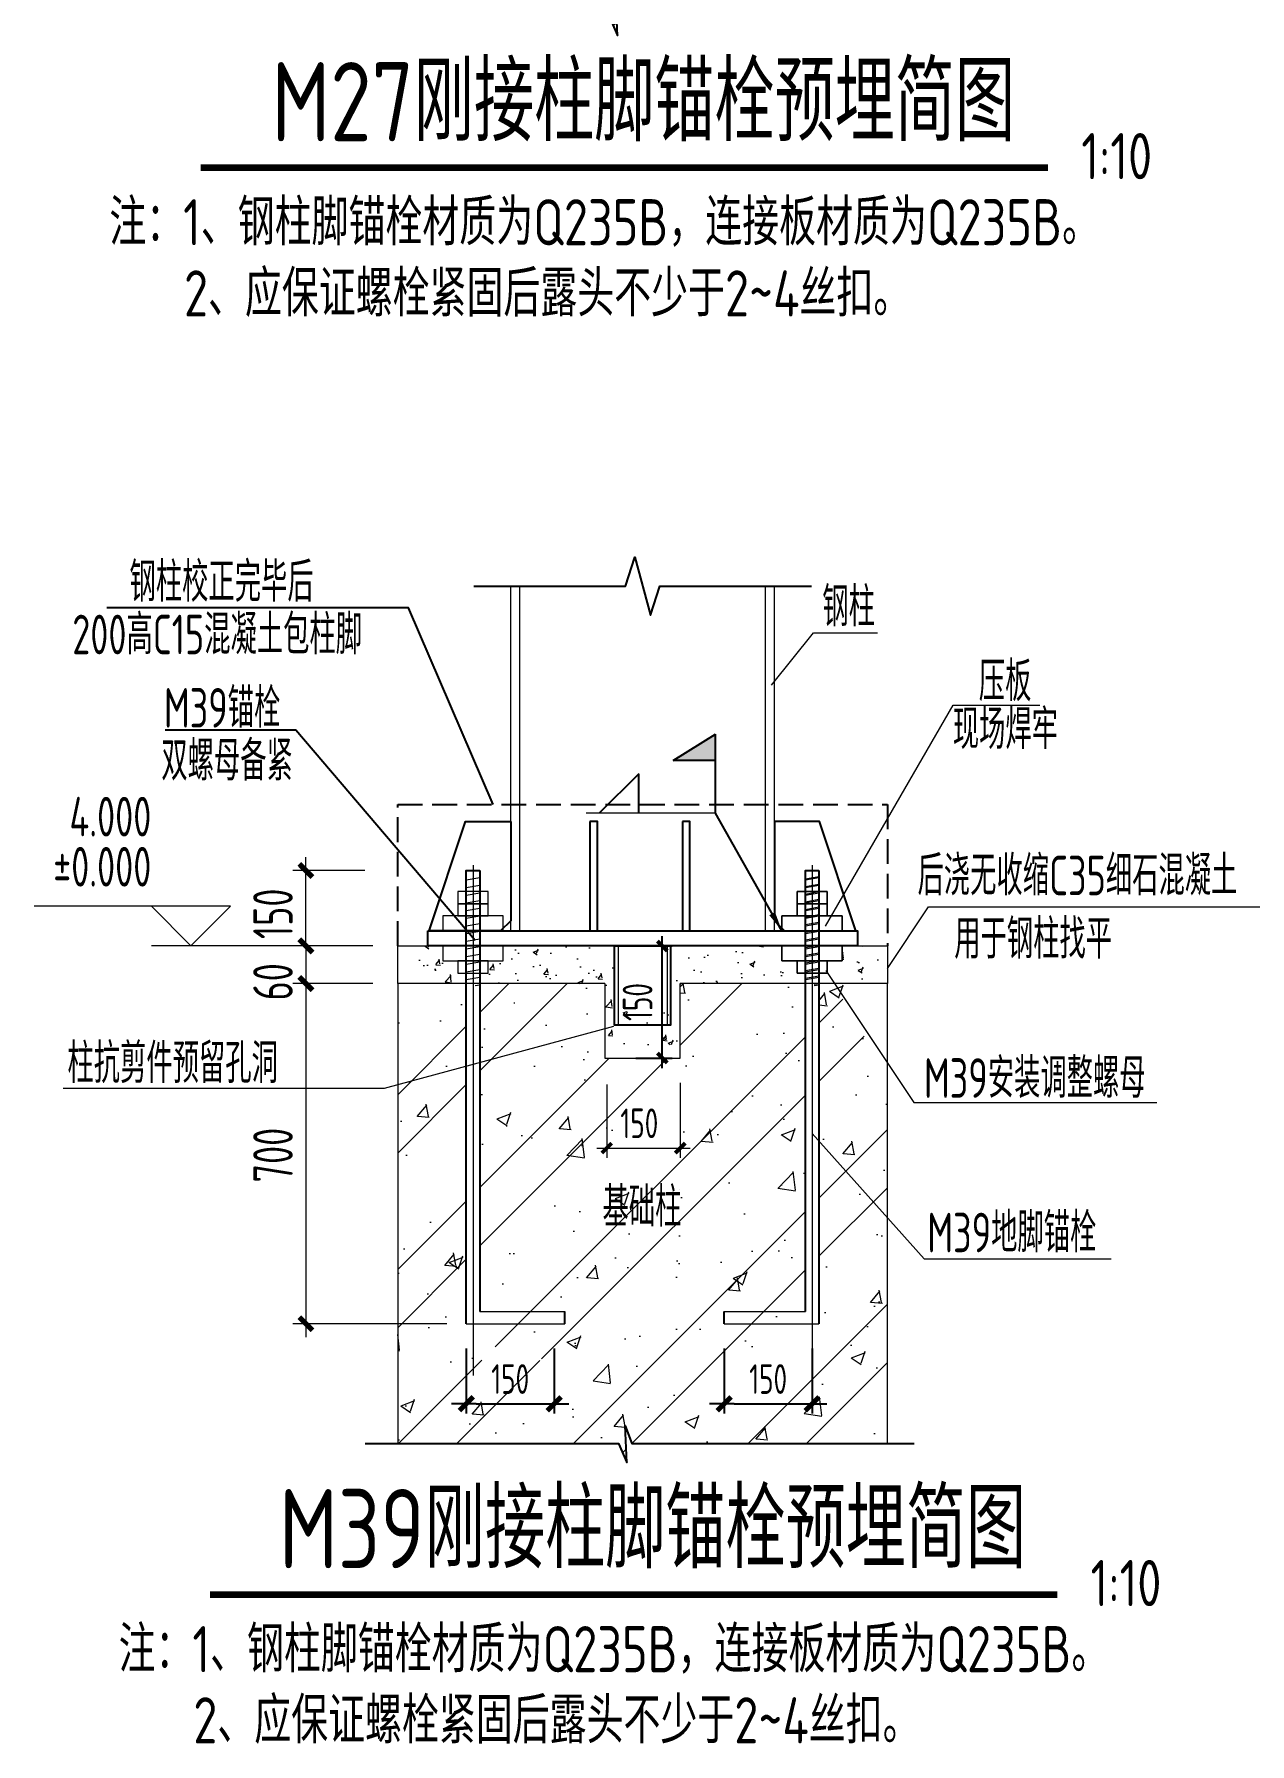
# Model space of a CAD drawing. Extents: x 69728788 to 150676229, y 15322671 to 43663798.
# Drawn here: x 75245076 to 75261464, y 20586641 to 20609683 of the extents above; entities that cross this region are included whole.
import ezdxf
from ezdxf.enums import TextEntityAlignment as Align

# ---------------------------------------------------------------- set-up
doc = ezdxf.new("R2010")
doc.units = 0
doc.header["$LTSCALE"] = 1000
doc.header["$MEASUREMENT"] = 0
doc.linetypes.add('DASH', pattern=[0.35, 0.25, -0.1])
doc.linetypes.add('HIDDEN', pattern=[0.375, 0.25, -0.125])
doc.layers.get('0').update_dxf_attribs({"linetype": 'CONTINUOUS'})
doc.layers.get('DEFPOINTS').update_dxf_attribs({"linetype": 'CONTINUOUS'})
for name, color, linetype in [('A-1', 1, 'CONTINUOUS'), ('AXIS', 3, 'CONTINUOUS'), ('BOLT', 2, 'CONTINUOUS'), ('COLU', 7, 'CONTINUOUS'), ('DIM', 3, 'CONTINUOUS'), ('NUM', 7, 'CONTINUOUS'), ('OTHER', 7, 'CONTINUOUS'), ('TEXT', 7, 'CONTINUOUS'), ('THIN', 7, 'CONTINUOUS'), ('WALL', 4, 'CONTINUOUS'), ('WELD', 7, 'CONTINUOUS'), ('引线', 254, 'CONTINUOUS'), ('虚线', 5, 'HIDDEN'), ('钢板', 4, 'CONTINUOUS'), ('钢柱', 3, 'CONTINUOUS')]:
    doc.layers.add(name, color=color, linetype=linetype)
for name, color, linetype, lineweight in [('加强板', 3, 'CONTINUOUS', 20), ('填满-深', 8, 'CONTINUOUS', 5), ('砼柱', 7, 'CONTINUOUS', 20)]:
    doc.layers.add(name, color=color, linetype=linetype, lineweight=lineweight)
doc.styles.add('TSSD_Dimension', font='Tssdeng.shx', dxfattribs={"width": 0.7, "bigfont": 'hztxt.shx'})
doc.styles.add('TSSD_Label', font='tssdeng.shx', dxfattribs={"width": 0.6, "bigfont": 'hztxt.shx'})
doc.styles.add('TSSD_NORM', font='Tssdeng.shx', dxfattribs={"width": 0.65, "bigfont": 'hztxt.shx'})
doc.styles.add('TSSD_Rein', font='atssdeng.shx', dxfattribs={"width": 0.7, "bigfont": 'atssdchn.shx'})
doc.dimstyles.new('TSSD_100_100', dxfattribs={"dimtxt": 300, "dimasz": 100, "dimexe": 100, "dimexo": 250, "dimgap": 100, "dimtad": 1, "dimdec": 0, "dimzin": 0, "dimdsep": 46, "dimtxsty": 'TSSD_Dimension', "dimblk": '_tsdbk', "dimcen": 0, "dimclrt": 7, "dimadec": 0, "dimazin": 0, "dimtfac": 1, "dimtdec": 0, "dimtix": 1, "dimtmove": 2, "dimatfit": 3, "dimldrblk": '_tsdbk', "dimfxl": 250, "dimtolj": 1, "dimtzin": 0, "dimarcsym": 0})
doc.dimstyles.new('TSSD_20_100', dxfattribs={"dimtxt": 300, "dimasz": 100, "dimexe": 100, "dimexo": 250, "dimgap": 100, "dimtad": 1, "dimdec": 0, "dimlfac": 0.2, "dimzin": 0, "dimdsep": 46, "dimtxsty": 'TSSD_Dimension', "dimblk": 'ARCHTICK', "dimcen": 0, "dimdle": 100, "dimclrt": 7, "dimadec": 0, "dimazin": 0, "dimtfac": 1, "dimtdec": 0, "dimtix": 1, "dimtmove": 2, "dimatfit": 3, "dimfxl": 1, "dimtolj": 1, "dimtzin": 0, "dimarcsym": 0})
doc.dimstyles.new('TSSD_LEADER_STYLE_200.0', dxfattribs={"dimtxt": 0.18, "dimasz": 200, "dimexe": 0.18, "dimexo": 0.0625, "dimgap": 0.09, "dimtad": 0, "dimtih": 1, "dimtoh": 1, "dimdec": 4, "dimzin": 0, "dimdsep": 46, "dimtxsty": 'Standard', "dimcen": 0.09, "dimadec": 0, "dimazin": 0, "dimtfac": 1, "dimtdec": 4, "dimtofl": 0, "dimtmove": 0, "dimatfit": 3, "dimfxl": 1, "dimtolj": 1, "dimtzin": 0, "dimarcsym": 0})
pattern_1 = [(10, (73335779.815, 21642303.33), (-13.230337, 75.032972), [])]

# ---------------------------------------------------------------- blocks, each defined once
blk = doc.blocks.new('_ArchTick')
at = {"color": 0, "linetype": 'ByBlock', "const_width": 0.4}
blk.add_lwpolyline([(-0.5, -0.5), (0.5, 0.5)], dxfattribs=at)
blk = doc.blocks.new('*D187')
at = {"layer": 'DEFPOINTS', "color": 0}
for p in [(73047591, 21841773), (73048115, 21841773), (73047596, 21840639)]:
    blk.add_point(p, dxfattribs=at)
at = {"layer": 'DIM', "color": 0, "lineweight": -2}
for p, q in [((73048115, 21840539), (73048115, 21841873)), ((73047841, 21841773), (73048215, 21841773)), ((73047846, 21840639), (73048215, 21840639))]:
    blk.add_line(p, q, dxfattribs=at)
at = {"layer": 'DIM', "color": 0, "lineweight": -2, "xscale": 100, "yscale": 100, "zscale": 100}
for p, rotation in [((73048115, 21841773), 90), ((73048115, 21840639), 270)]:
    blk.add_blockref('_ArchTick', p, dxfattribs=dict(at, rotation=rotation))
at = {"layer": 'DIM', "color": 7, "lineweight": 5, "insert": (73047865, 21841206), "char_height": 300, "attachment_point": 5, "rotation": 90, "style": 'TSSD_Dimension'}
blk.add_mtext('\\A1;150', dxfattribs=at)
blk = doc.blocks.new('_WELD001')
at = {"linetype": 'ByBlock'}
h = blk.add_hatch(color=0, dxfattribs=at)
h.paths.add_polyline_path([(0.8, 1), (0, 1.5), (0, 1)])
edge = h.paths.add_edge_path()
edge.add_line((0, 0), (0, 1.5))
at = {"color": 0, "linetype": 'ByBlock'}
for p, q in [((0, 0), (0, 1.5)), ((0.8, 1), (0, 1.5)), ((0, 1), (0.8, 1))]:
    blk.add_line(p, q, dxfattribs=at)
blk = doc.blocks.new('_WELD004')
at = {"color": 0, "linetype": 'ByBlock'}
for p, q in [((0, 1), (1, 0)), ((0, 0), (0, 1))]:
    blk.add_line(p, q, dxfattribs=at)
blk = doc.blocks.new('_tsdbk')
blk.add_line((-1, 0), (1.5, 0))
at = {"const_width": 0.5}
blk.add_lwpolyline([(-0.7, -0.7), (0.7, 0.7)], dxfattribs=at)
blk = doc.blocks.new('*D188')
at = {"layer": 'DEFPOINTS', "color": 0}
for p in [(73048741, 21837953), (73049630, 21837953), (73049630, 21837145)]:
    blk.add_point(p, dxfattribs=at)
at = {"layer": 'DIM', "color": 0, "lineweight": -2}
for p, q in [((73048741, 21837703), (73048741, 21837045)), ((73049630, 21837703), (73049630, 21837045)), ((73048841, 21837145), (73049530, 21837145))]:
    blk.add_line(p, q, dxfattribs=at)
at = {"layer": 'DIM', "color": 0, "lineweight": -2, "xscale": 100, "yscale": 100, "zscale": 100, "rotation": 180}
blk.add_blockref('_tsdbk', (73048741, 21837145), dxfattribs=at)
at = {"layer": 'DIM', "color": 0, "lineweight": -2, "xscale": 100, "yscale": 100, "zscale": 100}
blk.add_blockref('_tsdbk', (73049630, 21837145), dxfattribs=at)
at = {"layer": 'DIM', "color": 7, "insert": (73049185, 21837395), "char_height": 300, "attachment_point": 5, "style": 'TSSD_Dimension'}
blk.add_mtext('\\A1;150', dxfattribs=at)
blk = doc.blocks.new('*D189')
at = {"layer": 'DEFPOINTS', "color": 0}
for p in [(73046133, 21837953), (73047021, 21837953), (73047021, 21837145)]:
    blk.add_point(p, dxfattribs=at)
at = {"layer": 'DIM', "color": 0, "lineweight": -2}
for p, q in [((73046133, 21837703), (73046133, 21837045)), ((73047021, 21837703), (73047021, 21837045)), ((73046233, 21837145), (73046921, 21837145))]:
    blk.add_line(p, q, dxfattribs=at)
at = {"layer": 'DIM', "color": 0, "lineweight": -2, "xscale": 100, "yscale": 100, "zscale": 100, "rotation": 180}
blk.add_blockref('_tsdbk', (73046133, 21837145), dxfattribs=at)
at = {"layer": 'DIM', "color": 0, "lineweight": -2, "xscale": 100, "yscale": 100, "zscale": 100}
blk.add_blockref('_tsdbk', (73047021, 21837145), dxfattribs=at)
at = {"layer": 'DIM', "color": 7, "insert": (73046577, 21837395), "char_height": 300, "attachment_point": 5, "style": 'TSSD_Dimension'}
blk.add_mtext('\\A1;150', dxfattribs=at)
blk = doc.blocks.new('125689')
at = {"layer": '填满-深'}
h = blk.add_hatch(dxfattribs=at)
h.set_pattern_fill('ANSI32', color=256, scale=3333.333333, style=0)
h.set_pattern_definition([(45, (72847837.3, 21825193.8), (-883.8835, 883.8835), []), (45, (72848426.5, 21825193.8), (-883.8835, 883.8835), [])])
h.paths.add_polyline_path([(73049467.1, 21855816), (73048202.4, 21855816), (73048202.4, 21855063.1), (73047821.4, 21855063.1), (73047821.4, 21851166.6), (73050297.6, 21851166.6), (73050297.6, 21854885.3), (73049752.5, 21855816), (73049604.3, 21855816), (73049604.3, 21852196.9, -0.4142136), (73049413.8, 21852006.4), (73048842.4, 21852006.4), (73048842.4, 21852143.6), (73049429, 21852143.6, 0.4142136), (73049467.1, 21852181.7)])
h.paths.add_polyline_path([(73046175.7, 21852181.7, 0.4142136), (73046213.8, 21852143.6), (73046800.4, 21852143.6), (73046800.4, 21852006.4), (73046229, 21852006.4, -0.4142136), (73046038.5, 21852196.9), (73046038.5, 21855816), (73045345.2, 21855816), (73045345.2, 21851166.6), (73047577.7, 21851166.6), (73047662.9, 21850974.7), (73047645.8, 21851344.7), (73047712.8, 21851166.6), (73047821.4, 21851166.6), (73047821.4, 21855063.1), (73047440.4, 21855063.1), (73047440.4, 21855816), (73046175.7, 21855816)])
h.paths.add_polyline_path([(73047441.6, 21853660.5), (73048153.6, 21853660.5), (73048153.6, 21854052.9), (73047441.6, 21854052.9)], flags=9)
h = blk.add_hatch(dxfattribs=at)
h.set_pattern_fill('AR-CONC', color=256, scale=200, style=0)
h.set_pattern_definition([(50, (72847837.3, 21825193.8), (1434.5204, -125.504), [150, -1650]), (355, (72847837.3, 21825193.8), (-277.503, 1504.384), [120, -1320]), (100.4514, (72847956.8, 21825183.4), (1157.019, 1378.879), [127.48, -1402.284]), (46.1842, (72847837.3, 21825593.8), (2134.482, -331.038), [225, -2475]), (96.6356, (72848015.1, 21825566.3), (1869.325, 1948.236), [191.22, -2103.426]), (351.1842, (72847837.3, 21825593.8), (1869.324, 1948.237), [180, -1980]), (21, (72848037.3, 21825493.8), (1193.814, -805.238), [150, -1650]), (326, (72848037.3, 21825493.8), (486.631, 1450.3), [120, -1320]), (71.4514, (72848136.7, 21825426.7), (1680.445, 645.061), [127.48, -1402.284]), (37.5, (72847837.25, 21825193.84), (24.3197, 665.7877), [0, -1304, 0, -1340, 0, -1325]), (7.5, (72847837.25, 21825193.84), (526.139, 788.8234), [0, -764, 0, -1274, 0, -505]), (327.5, (72847391.25, 21825193.84), (1067.6449, -45.1097), [0, -500, 0, -1560, 0, -2070]), (317.5, (72847191.3, 21825193.8), (1166.3723, 200.21), [0, -650, 0, -1036, 0, -1470])])
h.paths.add_polyline_path([(73047821.4, 21851166.6), (73050297.6, 21851166.6), (73050297.6, 21854885.3), (73049752.5, 21855816), (73049604.3, 21855816), (73049604.3, 21852196.9, -0.4142136), (73049413.8, 21852006.4), (73048842.4, 21852006.4), (73048842.4, 21852143.6), (73049429, 21852143.6, 0.4142136), (73049467.1, 21852181.7), (73049467.1, 21855816), (73048202.4, 21855816), (73048202.4, 21855006.4), (73047821.4, 21855006.4)])
h.paths.add_polyline_path([(73046175.7, 21852181.7, 0.4142136), (73046213.8, 21852143.6), (73046800.4, 21852143.6), (73046800.4, 21852006.4), (73046229, 21852006.4, -0.4142136), (73046038.5, 21852196.9), (73046038.5, 21854916.5), (73045345.2, 21854754.3), (73045345.2, 21851166.6), (73047577.7, 21851166.6), (73047662.9, 21850974.7), (73047645.8, 21851344.7), (73047712.8, 21851166.6), (73047821.4, 21851166.6), (73047821.4, 21855006.4), (73047440.4, 21855006.4), (73047440.4, 21855244.5), (73046175.7, 21854948.6)])
h.paths.add_polyline_path([(73046107.1, 21854932.6), (73046175.7, 21854948.6), (73046175.7, 21855816), (73046107.1, 21855816)])
h.paths.add_polyline_path([(73046038.5, 21854916.5), (73046038.5, 21855816), (73045345.2, 21855816), (73045345.2, 21854754.3)])
h.paths.add_polyline_path([(73050297.6, 21854885.3), (73050297.6, 21855587), (73050037.1, 21855816), (73049752.5, 21855816)], flags=16)
h.paths.add_polyline_path([(73046175.7, 21855816), (73046175.7, 21854948.6), (73047440.4, 21855244.5), (73047440.4, 21855816)])
h.paths.add_polyline_path([(73047437.5, 21853647), (73048227, 21853647), (73048227, 21854095.4), (73047437.5, 21854095.4)], flags=9)
h = blk.add_hatch(dxfattribs=at)
h.set_pattern_fill('_USER', color=256, scale=76.190476, angle=10, style=0, pattern_type=0)
h.set_pattern_definition(pattern_1)
h.paths.add_polyline_path([(73046132.5, 21842515.8), (73046269.7, 21842515.8), (73046269.7, 21841372.9), (73046132.5, 21841372.9)])
h = blk.add_hatch(dxfattribs=at)
h.set_pattern_fill('_USER', color=256, scale=76.190476, angle=10, style=0, pattern_type=0)
h.set_pattern_definition(pattern_1)
h.paths.add_polyline_path([(73046132.5, 21842515.8), (73046269.7, 21842515.8), (73046269.7, 21841372.9), (73046132.5, 21841372.9)])
h = blk.add_hatch(dxfattribs=at)
h.set_pattern_fill('_USER', color=256, scale=76.190476, angle=10, style=0, pattern_type=0)
h.set_pattern_definition([(10, (73339208.39, 21642315.295), (-13.230337, 75.032972), [])])
h.paths.add_polyline_path([(73049561.1, 21842527.7), (73049698.2, 21842527.7), (73049698.2, 21841384.9), (73049561.1, 21841384.9)])
h = blk.add_hatch(dxfattribs=at)
h.set_pattern_fill('_USER', color=256, scale=76.190476, angle=10, style=0, pattern_type=0)
h.set_pattern_definition([(10, (73339208.39, 21642303.33), (-13.230337, 75.032972), [])])
h.paths.add_polyline_path([(73049561.1, 21842515.8), (73049698.2, 21842515.8), (73049698.2, 21841372.9), (73049561.1, 21841372.9)])
h = blk.add_hatch(dxfattribs=at)
h.set_pattern_fill('AR-CONC', color=256, scale=76.190476, style=0)
h.set_pattern_definition([(50, (72847931.23, 21810770.16), (546.4839, -47.81115), [57.1429, -628.5714]), (355, (72847931.2, 21810770.16), (-105.7153, 573.0988), [45.7143, -502.8571]), (100.4514, (72847976.77, 21810766.17), (440.769, 525.2873), [48.564, -534.2035]), (46.1842, (72847931.2, 21810922.54), (813.136, -126.1097), [85.7143, -942.857]), (96.6356, (72847999, 21810912), (712.124, 742.185), [72.846, -801.305]), (351.1842, (72847931.2, 21810922.5), (712.1234, 742.1856), [68.5714, -754.2857]), (21, (72848007.4, 21810884.44), (454.7863, -306.75725), [57.1429, -628.5714]), (326, (72848007.4, 21810884.44), (185.3831, 552.4953), [45.7143, -502.8571]), (71.4514, (72848045.3, 21810858.9), (640.1696, 245.7375), [48.564, -534.2035]), (37.5, (72847931.23, 21810770.16), (9.26465, 253.63341), [0, -496.7619, 0, -510.4762, 0, -504.7619]), (7.5, (72847931.23, 21810770.16), (200.43393, 300.50416), [0, -291.0476, 0, -485.33333, 0, -192.38095]), (327.5, (72847761.32, 21810770.16), (406.72186, -17.18466), [0, -190.4762, 0, -594.2857, 0, -788.57143]), (317.5, (72847685.13, 21810770.16), (444.3323, 76.27046), [0, -247.61905, 0, -394.6667, 0, -560])])
h.paths.add_polyline_path([(73046132.5, 21841498.9), (73046048.7, 21841498.9), (73046048.7, 21841620.8), (73045896.3, 21841620.8), (73045896.3, 21841773.2), (73045439.2, 21841773.2), (73045439.2, 21841392.3), (73046132.5, 21841392.3)])
h.paths.add_polyline_path([(73047631.9, 21841773.2), (73046505.8, 21841773.2), (73046505.8, 21841620.8), (73046353.5, 21841620.8), (73046353.5, 21841498.9), (73046269.7, 21841498.9), (73046269.7, 21841392.3), (73047534.4, 21841392.3), (73047534.4, 21840776.1), (73047915.4, 21840776.1), (73047915.4, 21841110.2), (73047631.9, 21841110.2)])
h.paths.add_polyline_path([(73049324.9, 21841773.2), (73048198.8, 21841773.2), (73048198.8, 21841110.2), (73047915.4, 21841110.2), (73047915.4, 21840776.1), (73048296.3, 21840776.1), (73048296.3, 21841392.3), (73049561.1, 21841392.3), (73049561.1, 21841498.9), (73049477.3, 21841498.9), (73049477.3, 21841620.8), (73049324.9, 21841620.8)])
h.paths.add_polyline_path([(73050391.6, 21841773.2), (73049934.4, 21841773.2), (73049934.4, 21841620.8), (73049870.9, 21841620.8), (73050131, 21841392.3), (73050391.6, 21841392.3)])
h.paths.add_polyline_path([(73048401.2, 21841271.1), (73048401.2, 21841612.3), (73048651.2, 21841612.3), (73048651.2, 21841271.1)], flags=25)
h = blk.add_hatch(dxfattribs=at)
h.set_pattern_fill('ANSI32', color=256, scale=3333.333333, style=0)
h.set_pattern_definition([(45, (72847931.2, 21810770.2), (-883.8835, 883.8835), []), (45, (72848520.5, 21810770.2), (-883.8835, 883.8835), [])])
h.paths.add_polyline_path([(73049561.1, 21841392.3), (73048296.3, 21841392.3), (73048296.3, 21840639.4), (73047915.4, 21840639.4), (73047915.4, 21836742.9), (73050391.6, 21836742.9), (73050391.6, 21840461.6), (73049846.4, 21841392.3), (73049698.2, 21841392.3), (73049698.2, 21837773.2, -0.4142136), (73049507.8, 21837582.7), (73048936.3, 21837582.7), (73048936.3, 21837719.9), (73049523, 21837719.9, 0.4142136), (73049561.1, 21837758)])
h.paths.add_polyline_path([(73046269.7, 21837758, 0.4142136), (73046307.8, 21837719.9), (73046894.4, 21837719.9), (73046894.4, 21837582.7), (73046323, 21837582.7, -0.4142136), (73046132.5, 21837773.2), (73046132.5, 21841392.3), (73045439.2, 21841392.3), (73045439.2, 21836742.9), (73047671.7, 21836742.9), (73047756.9, 21836551), (73047739.8, 21836921), (73047806.7, 21836742.9), (73047915.4, 21836742.9), (73047915.4, 21840639.4), (73047534.4, 21840639.4), (73047534.4, 21841392.3), (73046269.7, 21841392.3)])
h.paths.add_polyline_path([(73047535.6, 21839236.8), (73048247.6, 21839236.8), (73048247.6, 21839629.2), (73047535.6, 21839629.2)], flags=9)
h = blk.add_hatch(dxfattribs=at)
h.set_pattern_fill('AR-CONC', color=256, scale=200, style=0)
h.set_pattern_definition([(50, (72847931.2, 21810770.2), (1434.5204, -125.504), [150, -1650]), (355, (72847931.2, 21810770.2), (-277.503, 1504.384), [120, -1320]), (100.4514, (72848050.8, 21810759.7), (1157.019, 1378.879), [127.48, -1402.284]), (46.1842, (72847931.2, 21811170.2), (2134.482, -331.038), [225, -2475]), (96.6356, (72848109, 21811142.6), (1869.325, 1948.236), [191.22, -2103.426]), (351.1842, (72847931.2, 21811170.2), (1869.324, 1948.237), [180, -1980]), (21, (72848131.2, 21811070.2), (1193.814, -805.238), [150, -1650]), (326, (72848131.2, 21811070.2), (486.631, 1450.3), [120, -1320]), (71.4514, (72848230.7, 21811003), (1680.445, 645.061), [127.48, -1402.284]), (37.5, (72847931.2, 21810770.16), (24.3197, 665.7877), [0, -1304, 0, -1340, 0, -1325]), (7.5, (72847931.2, 21810770.16), (526.139, 788.8234), [0, -764, 0, -1274, 0, -505]), (327.5, (72847485.2, 21810770.16), (1067.6449, -45.1097), [0, -500, 0, -1560, 0, -2070]), (317.5, (72847285.2, 21810770.2), (1166.3723, 200.21), [0, -650, 0, -1036, 0, -1470])])
h.paths.add_polyline_path([(73047915.4, 21836742.9), (73050391.6, 21836742.9), (73050391.6, 21840461.6), (73049846.4, 21841392.3), (73049698.2, 21841392.3), (73049698.2, 21837773.2, -0.4142136), (73049507.8, 21837582.7), (73048936.3, 21837582.7), (73048936.3, 21837719.9), (73049523, 21837719.9, 0.4142136), (73049561.1, 21837758), (73049561.1, 21841392.3), (73048296.3, 21841392.3), (73048296.3, 21840582.7), (73047915.4, 21840582.7)])
h.paths.add_polyline_path([(73046269.7, 21837758, 0.4142136), (73046307.8, 21837719.9), (73046894.4, 21837719.9), (73046894.4, 21837582.7), (73046323, 21837582.7, -0.4142136), (73046132.5, 21837773.2), (73046132.5, 21840492.8), (73045439.2, 21840330.6), (73045439.2, 21836742.9), (73047671.7, 21836742.9), (73047756.9, 21836551), (73047739.8, 21836921), (73047806.7, 21836742.9), (73047915.4, 21836742.9), (73047915.4, 21840582.7), (73047534.4, 21840582.7), (73047534.4, 21840820.8), (73046269.7, 21840524.9)])
h.paths.add_polyline_path([(73046201.1, 21840508.9), (73046269.7, 21840524.9), (73046269.7, 21841392.3), (73046201.1, 21841392.3)])
h.paths.add_polyline_path([(73046132.5, 21840492.8), (73046132.5, 21841392.3), (73045439.2, 21841392.3), (73045439.2, 21840330.6)])
h.paths.add_polyline_path([(73050391.6, 21840461.6), (73050391.6, 21841163.4), (73050131, 21841392.3), (73049846.4, 21841392.3)], flags=16)
h.paths.add_polyline_path([(73046269.7, 21841392.3), (73046269.7, 21840524.9), (73047534.4, 21840820.8), (73047534.4, 21841392.3)])
h.paths.add_polyline_path([(73047531.5, 21839223.3), (73048321, 21839223.3), (73048321, 21839671.8), (73047531.5, 21839671.8)], flags=9)
blk.add_circle((73049934.4, 21841925.6, 64), 1)
at = {"layer": 'A-1', "lineweight": 5}
blk.add_line((73049350.3, 21841925.6, 64), (73049248.7, 21842027.2, 64), dxfattribs=at)
at = {"layer": 'AXIS', "linetype": 'ByBlock', "lineweight": 5}
for p, q in [((73046201.1, 21842588.9, 64), (73046201.1, 21837431.8, 64)), ((73049629.7, 21842588.9, 64), (73049629.7, 21837431.8, 64))]:
    blk.add_line(p, q, dxfattribs=at)
at = {"layer": 'BOLT', "color": 0, "elevation": 64}
for points in [[(73046132.5, 21837953.1), (73046132.5, 21842535.1), (73046269.7, 21842535.1)], [(73046269.7, 21842535.1), (73046269.7, 21838076.6)], [(73049561.1, 21838076.6), (73049561.1, 21842535.1), (73049698.2, 21842535.1)], [(73049698.2, 21842535.1), (73049698.2, 21837953.1)], [(73047128.8, 21837953.1), (73047128.8, 21838076.6)], [(73048741.2, 21837953.1), (73048741.2, 21838076.6)]]:
    blk.add_lwpolyline(points, dxfattribs=at)
at = {"layer": 'COLU', "lineweight": 5}
for p, q in [((73046269.7, 21838076.6, 64), (73047128.8, 21838076.6, 64)), ((73048741.2, 21838076.6, 64), (73049561.1, 21838076.6, 64)), ((73046132.5, 21837953.1, 64), (73047128.8, 21837953.1, 64)), ((73048741.2, 21837953.1, 64), (73049698.2, 21837953.1, 64))]:
    blk.add_line(p, q, dxfattribs=at)
at = {"layer": 'DIM', "lineweight": 5}
for p, q in [((73045105.8, 21842535.1, 64), (73044378.2, 21842535.1, 64)), ((73044511.5, 21842535.1, 64), (73044511.5, 21842668.5, 64)), ((73044511.5, 21841773.2, 64), (73044511.5, 21842535.1, 64)), ((73044511.5, 21841773.2, 64), (73044511.5, 21841873.2, 64)), ((73045105.8, 21841773.2, 64), (73044378.2, 21841773.2, 64)), ((73045189.2, 21841773.2, 64), (73044411.5, 21841773.2, 64)), ((73044511.5, 21841773.2, 64), (73044511.5, 21841639.9, 64)), ((73044511.5, 21841773.2, 64), (73044511.5, 21841392.3, 64)), ((73044511.5, 21841525.6, 64), (73044511.5, 21837819.8, 64)), ((73045105.8, 21841392.3, 64), (73044378.2, 21841392.3, 64)), ((73045189.2, 21841392.3, 64), (73044411.5, 21841392.3, 64)), ((73044511.5, 21841392.3, 64), (73044511.5, 21841292.3, 64)), ((73045936.3, 21837953.1, 64), (73044378.2, 21837953.1, 64))]:
    blk.add_line(p, q, dxfattribs=at)
at = {"layer": 'DIM', "lineweight": 9}
for p, q in [((73047553.6, 21840373.4), (73047553.6, 21839629.8)), ((73048296.3, 21840389.4), (73048296.3, 21839629.8)), ((73047453.6, 21839729.8), (73048396.3, 21839729.8))]:
    blk.add_line(p, q, dxfattribs=at)
at = {"layer": 'NUM', "const_width": 66.7, "elevation": 64}
for points in [[(73052014.7, 21849640.1), (73043448.5, 21849640.1)], [(73052108.6, 21835216.4), (73043542.4, 21835216.4)]]:
    blk.add_lwpolyline(points, dxfattribs=at)
at = {"layer": 'TEXT', "lineweight": 9, "elevation": 64}
for points in [[(73049218, 21844408.1), (73049644.6, 21844936.8), (73050289, 21844936.8)], [(73049766, 21841973.6), (73051055.3, 21844207.6), (73051932.1, 21844207.6)], [(73050391.6, 21841543.3), (73050805.8, 21842167.3), (73054274.4, 21842167.3)], [(73049769.4, 21841523.8), (73050658.9, 21840189.5), (73053113.9, 21840189.5)], [(73047620.7, 21840957.5), (73045302.3, 21840331.2), (73042058.2, 21840331.2)], [(73049629.7, 21839876), (73050761.7, 21838610), (73052653.8, 21838610)]]:
    blk.add_lwpolyline(points, dxfattribs=at)
at = {"layer": 'THIN', "lineweight": 5}
for p, q in [((73042948.6, 21842173.2, 64), (73041764, 21842173.2, 64)), ((73043348.6, 21841773.2, 64), (73042948.6, 21842173.2, 64)), ((73043748.6, 21842173.2, 64), (73042948.6, 21842173.2, 64)), ((73043348.6, 21841773.2, 64), (73043748.6, 21842173.2, 64)), ((73044511.5, 21841773.2, 64), (73042948.6, 21841773.2, 64)), ((73043348.6, 21841773.2, 64), (73043348.6, 21841773.2, 64))]:
    blk.add_line(p, q, dxfattribs=at)
at = {"layer": 'THIN'}
blk.add_lwpolyline([(73046208.7, 21845410.1), (73047742, 21845410.1), (73047835.4, 21845703.4), (73047995.4, 21845116.7), (73048088.7, 21845410.1), (73049622, 21845410.1)], dxfattribs=at)
at = {"layer": 'WELD', "lineweight": 5}
blk.add_line((73048651.8, 21843114, 64), (73047343.9, 21843114, 64), dxfattribs=at)
at = {"layer": '加强板', "elevation": 64}
for points in [[(73046353.5, 21842321.8), (73046048.7, 21842321.8), (73046048.7, 21842199.9), (73046353.5, 21842199.9)], [(73046353.5, 21842321.8), (73046048.7, 21842321.8), (73046048.7, 21842199.9), (73046353.5, 21842199.9)], [(73046353.5, 21842199.9), (73046048.7, 21842199.9), (73046048.7, 21842078), (73046353.5, 21842078)], [(73046353.5, 21842199.9), (73046048.7, 21842199.9), (73046048.7, 21842078), (73046353.5, 21842078)], [(73049477.3, 21842321.8), (73049782, 21842321.8), (73049782, 21842199.9), (73049477.3, 21842199.9)], [(73049782, 21842321.8), (73049477.3, 21842321.8), (73049477.3, 21842199.9), (73049782, 21842199.9)], [(73049477.3, 21842199.9), (73049782, 21842199.9), (73049782, 21842078), (73049477.3, 21842078)], [(73049782, 21842199.9), (73049477.3, 21842199.9), (73049477.3, 21842078), (73049782, 21842078)], [(73046505.8, 21842078), (73045896.3, 21842078), (73045896.3, 21841925.6), (73046505.8, 21841925.6)], [(73046505.8, 21842078), (73045896.3, 21842078), (73045896.3, 21841925.6), (73046505.8, 21841925.6)], [(73049324.9, 21842078), (73049934.4, 21842078), (73049934.4, 21841925.6), (73049324.9, 21841925.6)], [(73049934.4, 21842078), (73049324.9, 21842078), (73049324.9, 21841925.6), (73049934.4, 21841925.6)], [(73046505.8, 21841773.2), (73045896.3, 21841773.2), (73045896.3, 21841620.8), (73046505.8, 21841620.8)], [(73046505.8, 21841773.2), (73045896.3, 21841773.2), (73045896.3, 21841620.8), (73046505.8, 21841620.8)], [(73049324.9, 21841773.2), (73049934.4, 21841773.2), (73049934.4, 21841620.8), (73049324.9, 21841620.8)], [(73049934.4, 21841773.2), (73049324.9, 21841773.2), (73049324.9, 21841620.8), (73049934.4, 21841620.8)], [(73046353.5, 21841620.8), (73046048.7, 21841620.8), (73046048.7, 21841498.9), (73046353.5, 21841498.9)], [(73046353.5, 21841620.8), (73046048.7, 21841620.8), (73046048.7, 21841498.9), (73046353.5, 21841498.9)], [(73049477.3, 21841620.8), (73049782, 21841620.8), (73049782, 21841498.9), (73049477.3, 21841498.9)], [(73049782, 21841620.8), (73049477.3, 21841620.8), (73049477.3, 21841498.9), (73049782, 21841498.9)]]:
    blk.add_lwpolyline(points, close=True, dxfattribs=at)
at = {"layer": '引线', "elevation": 64}
for points in [[(73045017.3, 21851166.6), (73047577.7, 21851166.6), (73047662.9, 21850974.7), (73047645.8, 21851344.7), (73047712.8, 21851166.6), (73050566.4, 21851166.6)], [(73046406, 21843201.8), (73045548.9, 21845191.6), (73042497.9, 21845191.6)], [(73046222.7, 21841829.4), (73044408.4, 21843954.5), (73043089.9, 21843954.5)], [(73045111.3, 21836742.9), (73047671.7, 21836742.9), (73047756.9, 21836551), (73047739.8, 21836921), (73047806.7, 21836742.9), (73050660.4, 21836742.9)]]:
    blk.add_lwpolyline(points, dxfattribs=at)
at = {"layer": '砼柱', "lineweight": 5}
for p, q in [((73045439.2, 21841392.3, 64), (73045439.2, 21836742.9, 64)), ((73047534.4, 21841392.3, 64), (73045439.2, 21841392.3, 64)), ((73050391.6, 21841392.3, 64), (73048296.3, 21841392.3, 64)), ((73050391.6, 21836742.9, 64), (73050391.6, 21841392.3, 64))]:
    blk.add_line(p, q, dxfattribs=at)
at = {"layer": '砼柱', "elevation": 64}
for points in [[(73047534.4, 21841392.3), (73045439.2, 21841392.3), (73045439.2, 21841773.2), (73050391.6, 21841773.2), (73050391.6, 21841392.3), (73048296.3, 21841392.3)], [(73047534.4, 21841392.3), (73047534.4, 21840639.4), (73048296.3, 21840639.4), (73048296.3, 21841392.3)]]:
    blk.add_lwpolyline(points, dxfattribs=at)
at = {"layer": '虚线', "linetype": 'DASH', "elevation": 64}
blk.add_lwpolyline([(73045439.2, 21841773.2), (73045439.2, 21843201.8), (73050391.6, 21843201.8), (73050391.6, 21841773.2)], dxfattribs=at)
at = {"layer": '钢板', "elevation": 64}
for points in [[(73046582, 21843032.1), (73046582, 21842027.2), (73046480.4, 21841925.6), (73045759.2, 21841925.6), (73046124.9, 21843032.1), (73046582, 21843032.1)], [(73049248.7, 21843032.1), (73049248.7, 21842027.2), (73049350.3, 21841925.6), (73050071.6, 21841925.6), (73049705.8, 21843032.1), (73049248.7, 21843032.1)]]:
    blk.add_lwpolyline(points, dxfattribs=at)
at = {"layer": '钢柱', "lineweight": 5}
for p, q in [((73046582, 21841925.6, 64), (73046582, 21845410.1, 64)), ((73046673.5, 21841925.6, 64), (73046673.5, 21845410.1, 64)), ((73049157.3, 21841925.6, 64), (73049157.3, 21845410.1, 64)), ((73049248.7, 21841925.6, 64), (73049248.7, 21845410.1, 64)), ((73047667.4, 21841773.2, 64), (73047667.4, 21840973.5, 64)), ((73048163.4, 21841773.2, 64), (73048163.4, 21840973.5, 64))]:
    blk.add_line(p, q, dxfattribs=at)
at = {"layer": '钢柱', "elevation": 64}
for points in [[(73047381.7, 21843032.1), (73047381.7, 21841925.6), (73047457.9, 21841925.6), (73047457.9, 21843032.1)], [(73048317.6, 21843032.1), (73048317.6, 21841925.6), (73048393.8, 21841925.6), (73048393.8, 21843032.1)], [(73045743.9, 21841925.6), (73050086.8, 21841925.6), (73050086.8, 21841773.2), (73045743.9, 21841773.2)], [(73047631.9, 21841773.2), (73048198.8, 21841773.2), (73048198.8, 21840973.5), (73047631.9, 21840973.5)]]:
    blk.add_lwpolyline(points, close=True, dxfattribs=at)
at = {"layer": 'DIM', "lineweight": 5}
for p, xscale, yscale, zscale, rotation in [((73044511.5, 21842535.1, 64), 133.3333333320916, 133.3333333320916, 133.3333333333333, 270), ((73044511.5, 21841773.2, 64), 133.3333333320916, 133.3333333320916, 133.3333333333333, 90), ((73044511.5, 21841773.2, 64), 100, 100, 100, 270), ((73044511.5, 21841392.3, 64), 133.3333333320916, 133.3333333320916, 133.3333333333333, 90), ((73044511.5, 21841392.3, 64), 100, 100, 100, 90), ((73044511.5, 21837953.1, 64), 133.3333333320916, 133.3333333320916, 133.3333333333333, 270)]:
    blk.add_blockref('_ArchTick', p, dxfattribs=dict(at, xscale=xscale, yscale=yscale, zscale=zscale, rotation=rotation))
at = {"layer": 'DIM', "lineweight": 9, "xscale": 100, "yscale": 100, "zscale": 100, "rotation": 180}
blk.add_blockref('_ArchTick', (73047553.6, 21839729.8), dxfattribs=at)
at = {"layer": 'DIM', "lineweight": 9, "xscale": 100, "yscale": 100, "zscale": 100}
blk.add_blockref('_ArchTick', (73048296.3, 21839729.8), dxfattribs=at)
at = {"layer": 'WELD'}
for name, p, xscale, yscale, zscale in [('_WELD001', (73048651.8, 21843114, 64), -533.3333333283663, 533.3333333320916, 533.3333333333333), ('_WELD004', (73047877.3, 21843114, 64), -400, 400, 399.9999999999999)]:
    blk.add_blockref(name, p, dxfattribs=dict(at, xscale=xscale, yscale=yscale, zscale=zscale))
at = {"layer": 'DIM', "color": 7, "style": 'TSSD_Dimension', "width": 0.7}
for s, p in [('150', (73044378.2, 21841841.9, 64)), ('60', (73044378.2, 21841222.4, 64)), ('700', (73044378.2, 21839381.9, 64))]:
    blk.add_text(s, height=400, rotation=90, dxfattribs=at).set_placement(p)
blk.add_text('150', height=300, dxfattribs=at).set_placement((73047690.8, 21839829.8))
at = {"layer": 'TEXT', "lineweight": 5, "style": 'TSSD_Rein', "width": 0.8}
for s, p in [('M27刚接柱脚锚栓预埋简图', (73047922.3, 21849906.8, 64)), ('M39刚接柱脚锚栓预埋简图', (73048016.3, 21835483.1, 64))]:
    blk.add_text(s, height=800, dxfattribs=at).set_placement(p, align=Align.CENTER)
at = {"layer": 'TEXT', "lineweight": 5, "style": 'TSSD_Rein'}
for s, height, width, p in [('1:10', 466.67, 0.8, (73052350.9, 21849523.1, 64)), ('钢柱校正完毕后', 400, 0.7, (73042727.9, 21845252.1, 64)), ('钢柱', 400, 0.7, (73049732.8, 21845001.4, 64)), ('200高C15混凝土包柱脚', 400, 0.7, (73042148.7, 21844721, 64)), ('压板', 400, 0.7, (73051314.7, 21844247, 64)), ('现场焊牢', 400, 0.7, (73051052, 21843763.1, 64)), ('后浇无收缩C35细石混凝土', 400, 0.7, (73050695.3, 21842284.9, 64)), ('用于钢柱找平', 400, 0.7, (73051066.7, 21841643.4, 64)), ('柱抗剪件预留孔洞', 400, 0.7, (73042100.2, 21840387.4, 64)), ('基础柱', 400, 0.7, (73047509.5, 21838934.8, 64)), ('1:10', 466.67, 0.8, (73052444.9, 21835099.4, 64))]:
    blk.add_text(s, height=height, dxfattribs=dict(at, width=width)).set_placement(p)
at = {"layer": 'TEXT', "color": 0, "lineweight": 5, "style": 'TSSD_NORM', "width": 0.8}
for s, p in [('注：1、钢柱脚锚栓材质为Q235B，连接板材质为Q235B。', (73042523.8, 21848854.8, 64)), ('2、应保证螺栓紧固后露头不少于2~4丝扣。', (73043278.6, 21848135.4)), ('注：1、钢柱脚锚栓材质为Q235B，连接板材质为Q235B。', (73042617.8, 21834431.1, 64)), ('2、应保证螺栓紧固后露头不少于2~4丝扣。', (73043372.6, 21833711.7))]:
    blk.add_text(s, height=466.667, dxfattribs=at).set_placement(p)
at = {"layer": 'TEXT', "lineweight": 5, "style": 'TSSD_Label', "width": 0.7}
for s, p in [('4.000', (73042948.6, 21842759.8, 64)), ('%%P0.000', (73042948.6, 21842253.2, 64))]:
    blk.add_text(s, height=400, dxfattribs=at).set_placement(p, align=Align.BOTTOM_RIGHT)
at = {"layer": 'WALL', "lineweight": 5, "style": 'TSSD_Rein', "width": 0.7}
for s, p in [('M39锚栓', (73043075.9, 21843980.1, 64)), ('双螺母备紧', (73043049.6, 21843445.1, 64)), ('M39安装调整螺母', (73050760.4, 21840237.6, 64)), ('M39地脚锚栓', (73050794.4, 21838675.9, 64))]:
    blk.add_text(s, height=400, dxfattribs=at).set_placement(p)
at = {"layer": 'DIM', "lineweight": 5}
dim = blk.add_linear_dim(base=(73048114.7, 21841773.2, 64), p1=(73047596, 21840639.4, 64), p2=(73047591.1, 21841773.2, 64), angle=90, text='150', dimstyle='TSSD_20_100', dxfattribs=at)
dim.commit()
dim.dimension.update_dxf_attribs({"geometry": '*D187', "text_midpoint": (73047864.7, 21841206.3, 64)})
at = {"layer": 'DIM'}
for base, p1, p2, picture, middle in [((73047021, 21837145), (73046132.5, 21837953.1), (73047021, 21837953.1), '*D189', (73046576.7, 21837395)), ((73049629.7, 21837145), (73048741.2, 21837953.1), (73049629.7, 21837953.1), '*D188', (73049185.4, 21837395))]:
    dim = blk.add_linear_dim(base=base, p1=p1, p2=p2, text='150', dimstyle='TSSD_100_100', dxfattribs=at)
    dim.commit()
    dim.dimension.update_dxf_attribs({"geometry": picture, "text_midpoint": middle})
at = {"layer": 'WELD', "lineweight": 5}
blk.add_leader([(73049323.9, 21841925.6), (73048651.8, 21843114)], dimstyle='TSSD_LEADER_STYLE_200.0', dxfattribs=at)

msp = doc.modelspace()

# ---------------------------------------------------------------- block references
at = {"layer": 'OTHER', "xscale": 1.333333298563957, "yscale": 1.333333298563957, "zscale": 1.3333333}
msp.add_blockref('125689', (-22143940.1, -8524968.3, -21.3), dxfattribs=at)

doc.saveas('drawing.dxf')
